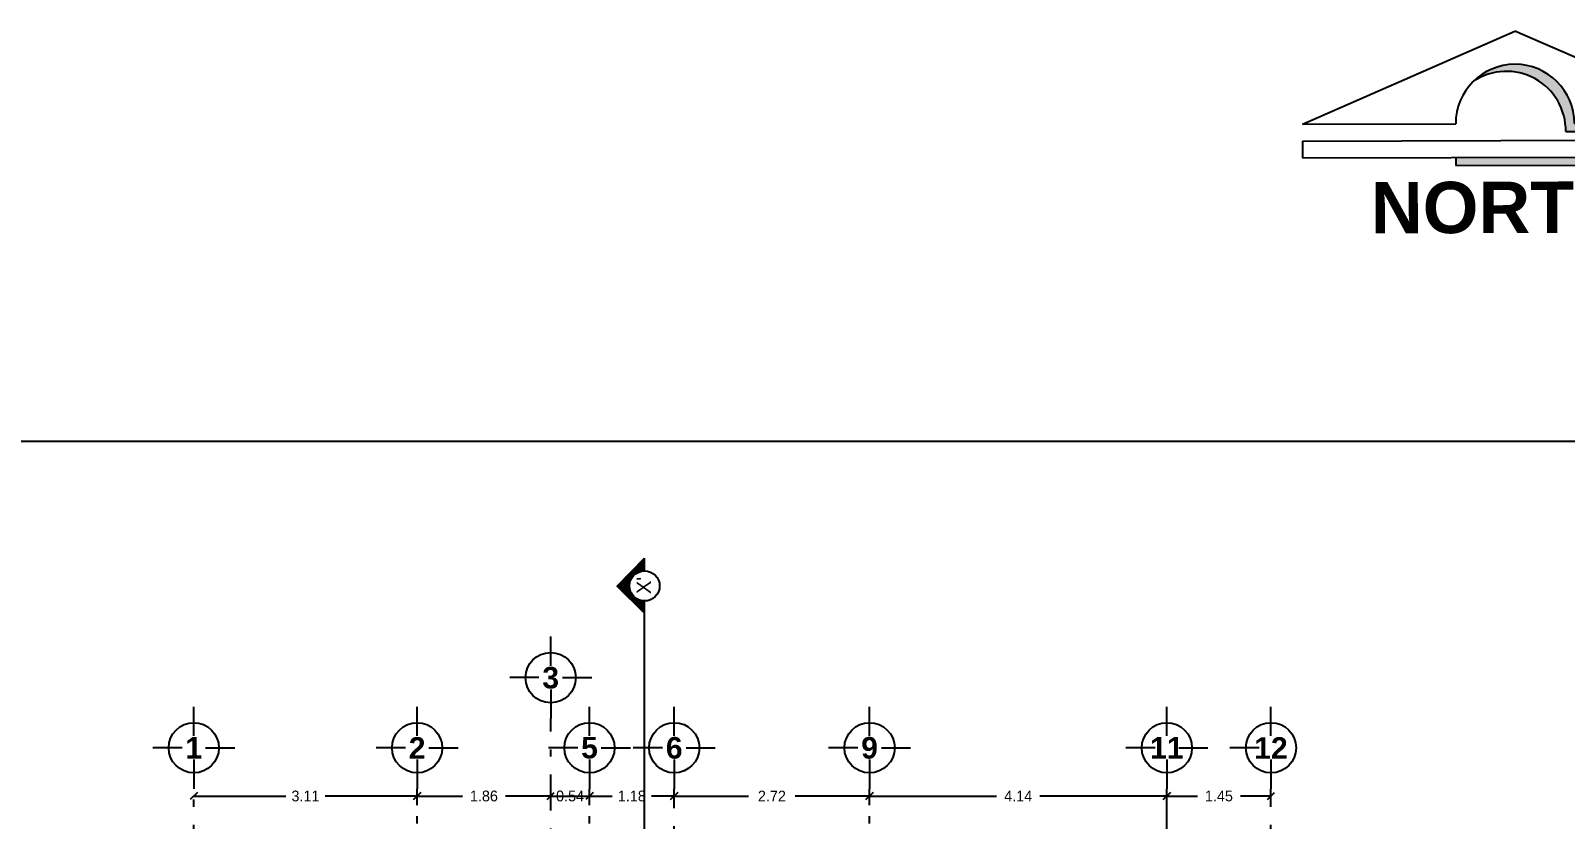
# Model space of a CAD drawing. Extents: x 12 to 127, y -37 to 29.
# Drawn here: x 35.97 to 57.34, y 17.68 to 28.66 of the extents above; entities that cross this region are included whole.
import ezdxf
from ezdxf.enums import TextEntityAlignment as Align

# ---------------------------------------------------------------- set-up
doc = ezdxf.new("R2010")
doc.units = 0
doc.header["$PDMODE"] = 34
doc.linetypes.add('DASHDOT', pattern=[1, 0.5, -0.25, 0, -0.25])
doc.layers.get('0').update_dxf_attribs({"linetype": 'CONTINUOUS'})
doc.layers.get('DEFPOINTS').update_dxf_attribs({"linetype": 'CONTINUOUS'})
for name, color, linetype in [('CEXT', 5, 'CONTINUOUS'), ('EJES', 10, 'DASHDOT'), ('TEJES', 7, 'CONTINUOUS'), ('UBICACION', 1, 'CONTINUOUS')]:
    doc.layers.add(name, color=color, linetype=linetype)
doc.styles.add('ARIAL', font='ARIAL.TTF')
doc.styles.add('EJES', font='swisseb.ttf')
doc.dimstyles.new('CEXT', dxfattribs={"dimtxt": 0.15, "dimasz": 0.1, "dimexe": 0.1, "dimexo": 0.15, "dimgap": 0.1, "dimtad": 0, "dimtih": 1, "dimtoh": 1, "dimzin": 0, "dimtxsty": 'STANDARD', "dimblk": 'COT', "dimblk1": 'OBLIQUE', "dimblk2": 'OBLIQUE', "dimsah": 1, "dimcen": 0.09, "dimse1": 1, "dimclrt": 7, "dimazin": 3, "dimtfac": 1, "dimtix": 1, "dimtmove": 0, "dimatfit": 3, "dimtolj": 1, "dimtzin": 0})

# ---------------------------------------------------------------- blocks, each defined once
blk = doc.blocks.new('NORTE')
h = blk.add_hatch(color=256)
h.paths.add_polyline_path([(1.2894, -0.7828), (1.2894, -0.6867), (1.2423, -0.6867), (1.2423, -0.7358), (-0.347, -0.7358), (-0.347, -0.7828)])
h.paths.add_polyline_path([(0.2957, -0.5868), (1.2423, -0.5868), (1.2423, -0.5397), (0.347, -0.5397, 0.662522), (-0.2415, -0.2906, -0.602428)])
for p, q in [((-1.2423, -0.5397), (0, 0)), ((1.2423, -0.5397), (0, 0)), ((-1.2423, -0.5397), (-0.347, -0.5397)), ((-1.2423, -0.5397), (-0.347, -0.5397)), ((0.2957, -0.5868), (1.2423, -0.5868)), ((0.347, -0.5397), (1.2423, -0.5397)), ((1.2423, -0.5397), (1.2423, -0.5868)), ((-1.2423, -0.6377), (1.2423, -0.6377)), ((-1.2423, -0.6377), (-1.2423, -0.7358)), ((1.2423, -0.6377), (1.2423, -0.7358)), ((1.2423, -0.6867), (1.2894, -0.6867)), ((1.2894, -0.6867), (1.2894, -0.7828)), ((-1.2423, -0.7358), (1.2423, -0.7358)), ((-0.347, -0.7358), (-0.347, -0.7828)), ((-0.347, -0.7828), (1.2894, -0.7828))]:
    blk.add_line(p, q)
for centre, start, end in [((0, -0.5397), 0, 180), ((-0.0512, -0.5807), 358.99594, 123.25975)]:
    blk.add_arc(centre, 0.347, start, end)
at = {"ltscale": 0.5, "style": 'EJES'}
blk.add_text('NORTE', height=0.3, dxfattribs=at).set_placement((-0.844, -1.1782, 0.073))
blk = doc.blocks.new('*X92')
at = {"color": 0}
for p, q in [((-0.38, 0), (0, 0.38)), ((-0.371, 0), (0.004, 0.376)), ((-0.362, 0), (0.009, 0.371)), ((-0.354, 0), (0.013, 0.367)), ((-0.345, 0), (0.018, 0.362)), ((-0.336, 0), (0.022, 0.358)), ((-0.327, 0), (0.027, 0.354)), ((-0.318, 0), (0.031, 0.349)), ((-0.309, 0), (0.036, 0.345)), ((-0.301, 0), (0.04, 0.341)), ((-0.118, 0.174), (0.044, 0.336)), ((-0.096, 0.187), (0.049, 0.332)), ((-0.08, 0.194), (0.053, 0.327)), ((-0.066, 0.199), (0.058, 0.323)), ((-0.053, 0.203), (0.062, 0.319)), ((-0.042, 0.206), (0.067, 0.314)), ((-0.031, 0.208), (0.071, 0.31)), ((-0.021, 0.209), (0.076, 0.305)), ((-0.011, 0.21), (0.08, 0.301)), ((-0.002, 0.21), (0.084, 0.297)), ((0.007, 0.21), (0.089, 0.292)), ((0.015, 0.209), (0.093, 0.288)), ((0.023, 0.209), (0.098, 0.283)), ((0.031, 0.208), (0.102, 0.279)), ((0.039, 0.206), (0.107, 0.275)), ((0.046, 0.205), (0.111, 0.27)), ((0.053, 0.203), (0.116, 0.266)), ((0.06, 0.201), (0.12, 0.261)), ((0.067, 0.199), (0.125, 0.257)), ((0.073, 0.197), (0.129, 0.253)), ((0.079, 0.194), (0.133, 0.248)), ((0.086, 0.192), (0.138, 0.244)), ((0.092, 0.189), (0.142, 0.24)), ((0.098, 0.186), (0.147, 0.235)), ((0.103, 0.183), (0.151, 0.231)), ((0.109, 0.18), (0.156, 0.226)), ((0.114, 0.176), (0.16, 0.222)), ((0.12, 0.173), (0.165, 0.218)), ((-0.292, 0), (-0.174, 0.118)), ((-0.283, 0), (-0.187, 0.096)), ((-0.274, 0), (-0.194, 0.08)), ((-0.265, 0), (-0.199, 0.066)), ((-0.256, 0), (-0.203, 0.053)), ((-0.247, 0), (-0.206, 0.042)), ((-0.239, 0), (-0.208, 0.031)), ((-0.23, 0), (-0.209, 0.021)), ((-0.221, 0), (-0.21, 0.011)), ((-0.212, 0), (-0.21, 0.002)), ((0.125, 0.169), (0.169, 0.213)), ((0.13, 0.165), (0.173, 0.209)), ((0.135, 0.161), (0.178, 0.204)), ((0.139, 0.157), (0.182, 0.2)), ((0.144, 0.153), (0.187, 0.196)), ((0.148, 0.148), (0.191, 0.191)), ((0.153, 0.144), (0.196, 0.187)), ((0.157, 0.139), (0.2, 0.182)), ((0.161, 0.135), (0.205, 0.178)), ((0.165, 0.13), (0.209, 0.174)), ((0.169, 0.125), (0.213, 0.169)), ((0.173, 0.12), (0.218, 0.165)), ((0.176, 0.114), (0.222, 0.161)), ((0.18, 0.109), (0.227, 0.156)), ((0.183, 0.103), (0.231, 0.152)), ((0.186, 0.098), (0.236, 0.147)), ((0.189, 0.092), (0.24, 0.143)), ((0.192, 0.086), (0.245, 0.139)), ((0.194, 0.079), (0.249, 0.134)), ((0.197, 0.073), (0.254, 0.13)), ((0.199, 0.067), (0.258, 0.125)), ((0.201, 0.06), (0.262, 0.121)), ((0.203, 0.053), (0.267, 0.117)), ((0.205, 0.046), (0.271, 0.112)), ((0.206, 0.039), (0.276, 0.108)), ((0.208, 0.031), (0.28, 0.103)), ((0.209, 0.023), (0.285, 0.099)), ((0.209, 0.015), (0.289, 0.095)), ((0.21, 0.007), (0.294, 0.09)), ((0.212, 0), (0.298, 0.086)), ((0.221, 0), (0.302, 0.081)), ((0.23, 0), (0.307, 0.077)), ((0.239, 0), (0.311, 0.073)), ((0.247, 0), (0.316, 0.068)), ((0.256, 0), (0.32, 0.064)), ((0.265, 0), (0.325, 0.06)), ((0.274, 0), (0.329, 0.055)), ((0.283, 0), (0.334, 0.051)), ((0.292, 0), (0.338, 0.046)), ((0.301, 0), (0.342, 0.042)), ((0.309, 0), (0.347, 0.038)), ((0.318, 0), (0.351, 0.033)), ((0.327, 0), (0.356, 0.029)), ((0.336, 0), (0.36, 0.024)), ((0.345, 0), (0.365, 0.02)), ((0.354, 0), (0.369, 0.016)), ((0.362, 0), (0.374, 0.011)), ((0.371, 0), (0.378, 0.007)), ((0.38, 0), (0.383, 0.002))]:
    blk.add_line(p, q, dxfattribs=at)
blk = doc.blocks.new('_OBLIQUE')
at = {"color": 0, "linetype": 'BYBLOCK'}
blk.add_line((-0.5, -0.5), (0.5, 0.5), dxfattribs=at)
blk = doc.blocks.new('*D99')
at = {"color": 0, "linetype": 'BYBLOCK'}
for p, q in [((38.246, 18), (39.526, 18)), ((41.356, 18), (40.076, 18)), ((41.356, 17.874), (41.356, 18.1))]:
    blk.add_line(p, q, dxfattribs=at)
at = {"layer": 'DEFPOINTS', "color": 0, "linetype": 'BYBLOCK'}
for p in [(41.356, 18), (38.246, 17.724), (41.356, 17.724)]:
    blk.add_point(p, dxfattribs=at)
at = {"color": 0, "linetype": 'BYBLOCK', "xscale": 0.1, "yscale": 0.1, "zscale": 0.1, "rotation": 180}
blk.add_blockref('_OBLIQUE', (38.246, 18), dxfattribs=at)
at = {"color": 0, "linetype": 'BYBLOCK', "xscale": 0.1, "yscale": 0.1, "zscale": 0.1}
blk.add_blockref('_OBLIQUE', (41.356, 18), dxfattribs=at)
at = {"color": 7, "linetype": 'BYBLOCK', "insert": (39.801, 18), "char_height": 0.15, "attachment_point": 5}
blk.add_mtext('\\A1;3.11', dxfattribs=at)
blk = doc.blocks.new('COT')
blk.add_circle((0, 0), 1)
blk = doc.blocks.new('*D100')
at = {"color": 0, "linetype": 'BYBLOCK'}
for p, q in [((51.796, 18), (52.221, 18)), ((53.246, 18), (52.821, 18)), ((53.246, 17.874), (53.246, 18.1))]:
    blk.add_line(p, q, dxfattribs=at)
at = {"layer": 'DEFPOINTS', "color": 0, "linetype": 'BYBLOCK'}
for p in [(53.246, 18), (51.796, 17.724), (53.246, 17.724)]:
    blk.add_point(p, dxfattribs=at)
at = {"color": 0, "linetype": 'BYBLOCK', "xscale": 0.1, "yscale": 0.1, "zscale": 0.1, "rotation": 180}
blk.add_blockref('_OBLIQUE', (51.796, 18), dxfattribs=at)
at = {"color": 0, "linetype": 'BYBLOCK', "xscale": 0.1, "yscale": 0.1, "zscale": 0.1}
blk.add_blockref('_OBLIQUE', (53.246, 18), dxfattribs=at)
at = {"color": 7, "linetype": 'BYBLOCK', "insert": (52.521, 18), "char_height": 0.15, "attachment_point": 5}
blk.add_mtext('\\A1;1.45', dxfattribs=at)
blk = doc.blocks.new('*D101')
at = {"color": 0, "linetype": 'BYBLOCK'}
for p, q in [((41.356, 18), (41.986, 18)), ((43.216, 18), (42.586, 18)), ((43.216, 17.863), (43.216, 18.1))]:
    blk.add_line(p, q, dxfattribs=at)
at = {"layer": 'DEFPOINTS', "color": 0, "linetype": 'BYBLOCK'}
for p in [(43.216, 18), (41.356, 17.724), (43.216, 17.713)]:
    blk.add_point(p, dxfattribs=at)
at = {"color": 0, "linetype": 'BYBLOCK', "xscale": 0.1, "yscale": 0.1, "zscale": 0.1, "rotation": 180}
blk.add_blockref('_OBLIQUE', (41.356, 18), dxfattribs=at)
at = {"color": 0, "linetype": 'BYBLOCK', "xscale": 0.1, "yscale": 0.1, "zscale": 0.1}
blk.add_blockref('_OBLIQUE', (43.216, 18), dxfattribs=at)
at = {"color": 7, "linetype": 'BYBLOCK', "insert": (42.286, 18), "char_height": 0.15, "attachment_point": 5}
blk.add_mtext('\\A1;1.86', dxfattribs=at)
blk = doc.blocks.new('*D102')
at = {"color": 0, "linetype": 'BYBLOCK'}
for p, q in [((47.656, 18), (49.426, 18)), ((51.796, 18), (50.026, 18)), ((51.796, 17.874), (51.796, 18.1))]:
    blk.add_line(p, q, dxfattribs=at)
at = {"layer": 'DEFPOINTS', "color": 0, "linetype": 'BYBLOCK'}
for p in [(51.796, 18), (47.656, 17.724), (51.796, 17.724)]:
    blk.add_point(p, dxfattribs=at)
at = {"color": 0, "linetype": 'BYBLOCK', "xscale": 0.1, "yscale": 0.1, "zscale": 0.1, "rotation": 180}
blk.add_blockref('_OBLIQUE', (47.656, 18), dxfattribs=at)
at = {"color": 0, "linetype": 'BYBLOCK', "xscale": 0.1, "yscale": 0.1, "zscale": 0.1}
blk.add_blockref('_OBLIQUE', (51.796, 18), dxfattribs=at)
at = {"color": 7, "linetype": 'BYBLOCK', "insert": (49.726, 18), "char_height": 0.15, "attachment_point": 5}
blk.add_mtext('\\A1;4.14', dxfattribs=at)
blk = doc.blocks.new('*D103')
at = {"color": 0, "linetype": 'BYBLOCK'}
for p, q in [((44.936, 18), (45.971, 18)), ((47.656, 18), (46.621, 18)), ((47.656, 17.874), (47.656, 18.1))]:
    blk.add_line(p, q, dxfattribs=at)
at = {"layer": 'DEFPOINTS', "color": 0, "linetype": 'BYBLOCK'}
for p in [(47.656, 18), (44.936, 17.724), (47.656, 17.724)]:
    blk.add_point(p, dxfattribs=at)
at = {"color": 0, "linetype": 'BYBLOCK', "xscale": 0.1, "yscale": 0.1, "zscale": 0.1, "rotation": 180}
blk.add_blockref('_OBLIQUE', (44.936, 18), dxfattribs=at)
at = {"color": 0, "linetype": 'BYBLOCK', "xscale": 0.1, "yscale": 0.1, "zscale": 0.1}
blk.add_blockref('_OBLIQUE', (47.656, 18), dxfattribs=at)
at = {"color": 7, "linetype": 'BYBLOCK', "insert": (46.296, 18), "char_height": 0.15, "attachment_point": 5}
blk.add_mtext('\\A1;2.72', dxfattribs=at)
blk = doc.blocks.new('*D104')
at = {"color": 0, "linetype": 'BYBLOCK'}
for p, q in [((43.756, 18), (44.071, 18)), ((44.936, 18), (44.621, 18)), ((44.936, 17.874), (44.936, 18.1))]:
    blk.add_line(p, q, dxfattribs=at)
at = {"layer": 'DEFPOINTS', "color": 0, "linetype": 'BYBLOCK'}
for p in [(44.936, 18), (43.756, 17.724), (44.936, 17.724)]:
    blk.add_point(p, dxfattribs=at)
at = {"color": 0, "linetype": 'BYBLOCK', "xscale": 0.1, "yscale": 0.1, "zscale": 0.1, "rotation": 180}
blk.add_blockref('_OBLIQUE', (43.756, 18), dxfattribs=at)
at = {"color": 0, "linetype": 'BYBLOCK', "xscale": 0.1, "yscale": 0.1, "zscale": 0.1}
blk.add_blockref('_OBLIQUE', (44.936, 18), dxfattribs=at)
at = {"color": 7, "linetype": 'BYBLOCK', "insert": (44.346, 18), "char_height": 0.15, "attachment_point": 5}
blk.add_mtext('\\A1;1.18', dxfattribs=at)
blk = doc.blocks.new('*D128')
at = {"color": 0, "linetype": 'BYBLOCK'}
for p, q in [((43.216, 18), (43.116, 18)), ((43.216, 18), (43.756, 18)), ((43.756, 17.874), (43.756, 18.1)), ((43.756, 18), (43.856, 18))]:
    blk.add_line(p, q, dxfattribs=at)
at = {"layer": 'DEFPOINTS', "color": 0, "linetype": 'BYBLOCK'}
for p in [(43.756, 18), (43.216, 17.724), (43.756, 17.724)]:
    blk.add_point(p, dxfattribs=at)
at = {"color": 0, "linetype": 'BYBLOCK', "xscale": 0.1, "yscale": 0.1, "zscale": 0.1}
blk.add_blockref('_OBLIQUE', (43.216, 18), dxfattribs=at)
at = {"color": 0, "linetype": 'BYBLOCK', "xscale": 0.1, "yscale": 0.1, "zscale": 0.1, "rotation": 180}
blk.add_blockref('_OBLIQUE', (43.756, 18), dxfattribs=at)
at = {"color": 7, "linetype": 'BYBLOCK', "insert": (43.486, 18), "char_height": 0.15, "attachment_point": 5}
blk.add_mtext('\\A1;0.54', dxfattribs=at)

msp = doc.modelspace()

# ---------------------------------------------------------------- linework, layer by layer
for p, q in [((44.141, 20.925), (44.523, 21.312)), ((44.523, 21.137), (44.523, 21.312)), ((44.523, 20.546), (44.141, 20.925)), ((44.523, 20.546), (44.523, 20.717))]:
    msp.add_line(p, q)
at = {"color": 1}
msp.add_line((44.523, -1.842), (44.523, 20.717), dxfattribs=at)
msp.add_arc((44.523, 20.927), 0.21, 90, 89.99999478174881)
at = {"layer": 'DEFPOINTS'}
msp.add_lwpolyline([(11.961, -37.06), (101.961, -37.06), (101.961, 22.94), (11.961, 22.94)], close=True, dxfattribs=at)
at = {"layer": 'EJES', "color": 5, "linetype": 'CONTINUOUS', "ltscale": 0.5}
for p, q in [((43.216, 19.814), (43.216, 20.22)), ((43.052, 19.649), (42.645, 19.649)), ((43.216, 19.484), (43.216, 19.078)), ((43.381, 19.649), (43.788, 19.649)), ((38.246, 18.837), (38.246, 19.243)), ((41.356, 18.837), (41.356, 19.243)), ((43.756, 18.837), (43.756, 19.243)), ((44.936, 18.837), (44.936, 19.243)), ((47.656, 18.837), (47.656, 19.243)), ((51.796, 18.837), (51.796, 19.243)), ((53.246, 18.837), (53.246, 19.243)), ((38.082, 18.672), (37.675, 18.672)), ((38.411, 18.672), (38.818, 18.672)), ((41.192, 18.672), (40.785, 18.672)), ((41.521, 18.672), (41.928, 18.672)), ((43.592, 18.672), (43.185, 18.672)), ((43.921, 18.672), (44.328, 18.672)), ((44.772, 18.672), (44.365, 18.672)), ((45.101, 18.672), (45.508, 18.672)), ((47.492, 18.672), (47.085, 18.672)), ((47.821, 18.672), (48.228, 18.672)), ((51.632, 18.672), (51.225, 18.672)), ((51.961, 18.672), (52.368, 18.672)), ((53.082, 18.672), (52.675, 18.672)), ((38.246, 18.507), (38.246, 18.1)), ((41.356, 18.507), (41.356, 18.1)), ((43.756, 18.507), (43.756, 18.1)), ((44.936, 18.507), (44.936, 18.1)), ((47.656, 18.507), (47.656, 18.1)), ((51.796, 18.507), (51.796, 18.1)), ((53.246, 18.507), (53.246, 18.1))]:
    msp.add_line(p, q, dxfattribs=at)
at = {"layer": 'EJES'}
for p, q in [((43.216, -0.9), (43.216, 19.078)), ((38.246, 17.1), (38.246, 18.1)), ((41.356, 12.47), (41.356, 18.1)), ((43.756, 12.47), (43.756, 18.1)), ((44.936, 8.28), (44.936, 18.1)), ((47.656, 12.47), (47.656, 18.1)), ((51.796, 9.84), (51.796, 18.1)), ((53.246, 17.1), (53.246, 18.1))]:
    msp.add_line(p, q, dxfattribs=at)
at = {"layer": 'EJES', "color": 5, "linetype": 'CONTINUOUS', "ltscale": 0.5}
for centre in [(43.216, 19.649), (38.246, 18.672), (41.356, 18.672), (43.756, 18.672), (44.936, 18.672), (47.656, 18.672), (51.796, 18.672), (53.246, 18.672)]:
    msp.add_circle(centre, 0.35, dxfattribs=at)

# ---------------------------------------------------------------- block references
at = {"rotation": 90}
msp.add_blockref('*X92', (44.523, 20.927), dxfattribs=at)
at = {"layer": 'UBICACION', "xscale": 2.383838092040395, "yscale": 2.383838092040395, "zscale": 2.383838092040395, "rotation": 0.1676451204281726}
msp.add_blockref('NORTE', (56.642, 28.651), dxfattribs=at)

# ---------------------------------------------------------------- texts
at = {"style": 'ARIAL'}
msp.add_text("X'", height=0.2, rotation=90, dxfattribs=at).set_placement((44.511, 20.933), align=Align.MIDDLE)
at = {"layer": 'TEJES', "ltscale": 0.5, "style": 'EJES'}
for s, p in [('3', (43.216, 19.649)), ('1', (38.246, 18.672)), ('2', (41.356, 18.672)), ('5', (43.756, 18.672)), ('6', (44.936, 18.672)), ('9', (47.656, 18.672)), ('11', (51.796, 18.672)), ('12', (53.246, 18.672))]:
    msp.add_text(s, height=0.3, dxfattribs=at).set_placement(p, align=Align.MIDDLE)

# ---------------------------------------------------------------- dimensions: what is measured, and where the dimension line sits
at = {"layer": 'CEXT'}
for base, p1, p2, override, picture, middle in [((41.356, 18), (38.246, 17.724), (41.356, 17.724), {"dimtxt": 0.15, "dimclrt": 7}, '*D99', (39.801, 18)), ((43.756, 18), (43.216, 17.724), (43.756, 17.724), {"dimtxt": 0.15, "dimse1": 1, "dimclrt": 7}, '*D128', (43.486, 18)), ((44.936, 18), (43.756, 17.724), (44.936, 17.724), {"dimtxt": 0.15, "dimse1": 1, "dimclrt": 7}, '*D104', (44.346, 18)), ((47.656, 18), (44.936, 17.724), (47.656, 17.724), {"dimtxt": 0.15, "dimse1": 1, "dimclrt": 7}, '*D103', (46.296, 18)), ((51.796, 18), (47.656, 17.724), (51.796, 17.724), {"dimtxt": 0.15, "dimse1": 1, "dimclrt": 7}, '*D102', (49.726, 18)), ((53.246, 18), (51.796, 17.724), (53.246, 17.724), {"dimtxt": 0.15, "dimse1": 1, "dimclrt": 7}, '*D100', (52.521, 18))]:
    dim = msp.add_linear_dim(base=base, p1=p1, p2=p2, angle=180, dimstyle='CEXT', override=override, dxfattribs=at)
    dim.commit()
    dim.dimension.update_dxf_attribs({"geometry": picture, "text_midpoint": middle})
dim = msp.add_linear_dim(base=(43.216, 18), p1=(41.356, 17.724), p2=(43.216, 17.713), dimstyle='CEXT', override={"dimtxt": 0.15, "dimse1": 1, "dimclrt": 7}, dxfattribs=at)
dim.commit()
dim.dimension.update_dxf_attribs({"geometry": '*D101', "text_midpoint": (42.286, 18)})

doc.saveas('drawing.dxf')
